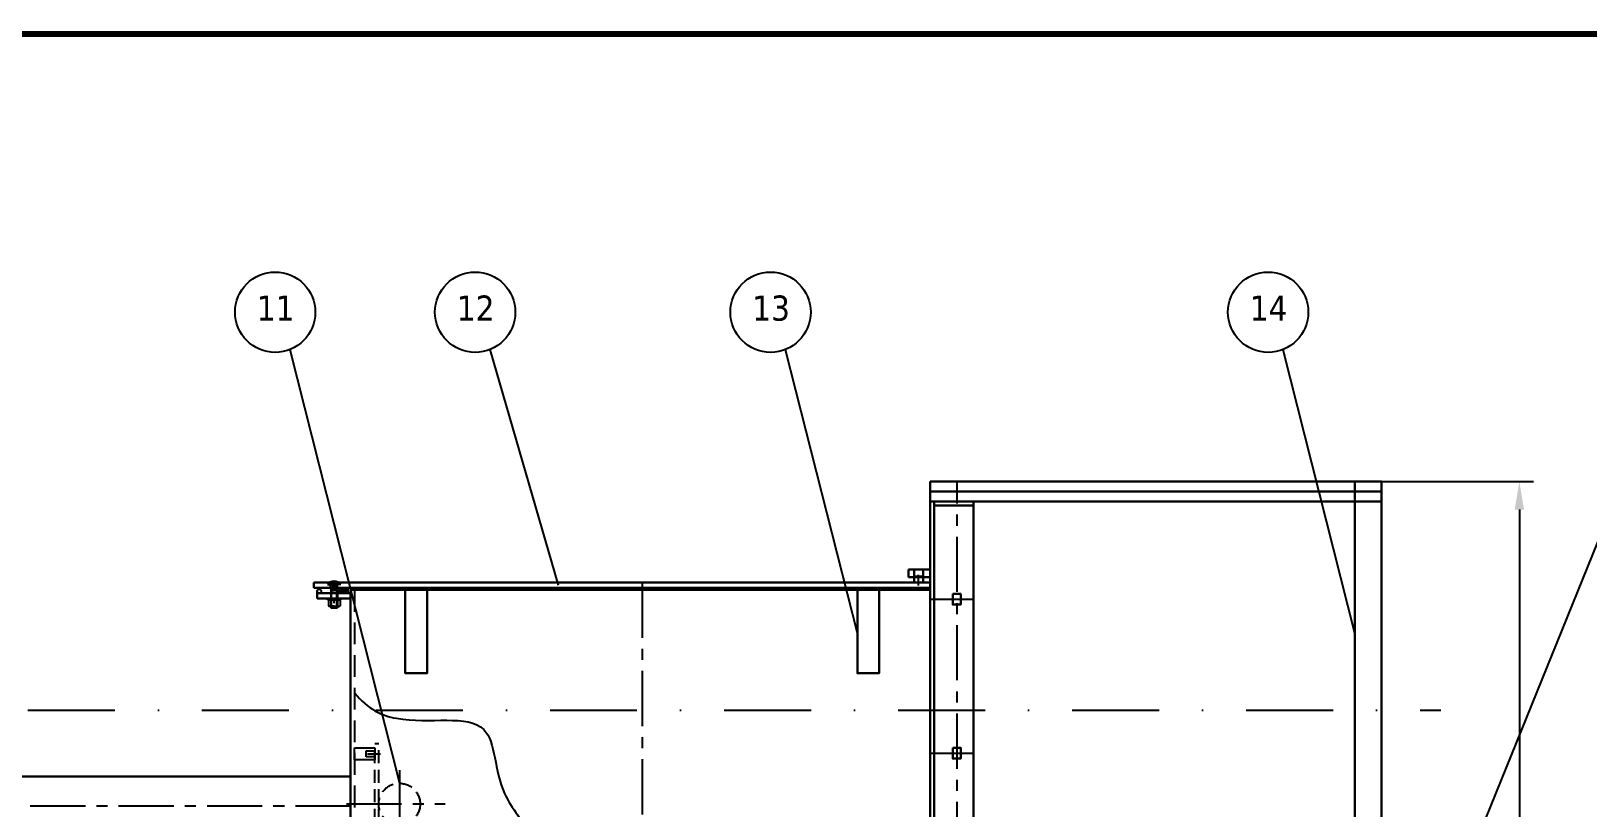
# Model space of a CAD drawing. Header units: millimetres. Extents: x 198356 to 209798, y -190593 to -183267.
# Drawn here: x 202457 to 204784, y -184671 to -183509 of the extents above; entities that cross this region are included whole.
import ezdxf

# ---------------------------------------------------------------- set-up
doc = ezdxf.new("R2010")
doc.units = ezdxf.units.MM
doc.header["$LTSCALE"] = 13
for name, pattern in [('CENTERX2', [101.6, 63.5, -12.7, 12.7, -12.7]), ('DASHDOT', [1, 0.5, -0.25, 0, -0.25]), ('DASHED', [0.75, 0.5, -0.25])]:
    doc.linetypes.add(name, pattern=pattern)
for name, color, linetype in [('1', 4, 'Continuous'), ('1轮廓实线层', 7, 'Continuous'), ('2', 3, 'Continuous'), ('2细线层', 4, 'Continuous'), ('4虚线层', 6, 'DASHED'), ('5剖面线层', 2, 'Continuous'), ('7标注层', 4, 'Continuous'), ('粗实线', 4, 'Continuous'), ('细实线', 2, 'Continuous')]:
    doc.layers.add(name, color=color, linetype=linetype)
for name, color, linetype, lineweight in [('1粗实线', 4, 'Continuous', 50), ('2细实线', 3, 'Continuous', 20), ('标注、文本', 3, 'Continuous', 25), ('铁心', 3, 'Continuous', 0)]:
    doc.layers.add(name, color=color, linetype=linetype, lineweight=lineweight)
doc.styles.get("Standard").update_dxf_attribs({"font": 'gbenor.shx', "bigfont": 'gbcbig.shx'})
doc.styles.add('Tahoma_txtstyle_37.59_0_0', font='tahoma.ttf')
doc.dimstyles.new('英寸 1-10', dxfattribs={"dimscale": 14, "dimtxt": 3.5, "dimasz": 2, "dimexe": 1.5, "dimexo": 0.5, "dimgap": 0.5, "dimtad": 1, "dimtoh": 1, "dimdec": 1, "dimdsep": 46, "dimtxsty": 'Standard', "dimcen": 2.5, "dimclrd": 3, "dimclre": 3, "dimclrt": 3, "dimadec": 0, "dimazin": 2, "dimtfac": 1, "dimtdec": 1, "dimtmove": 0, "dimatfit": 2, "dimfxl": 1, "dimarcsym": 0})

# ---------------------------------------------------------------- blocks, each defined once
blk = doc.blocks.new('*U95')
at = {"layer": '1', "color": 1, "linetype": 'CENTERX2', "lineweight": -3, "ltscale": 0.1}
blk.add_line((-32.5, 0), (32.5, 0), dxfattribs=at)
at = {"layer": '粗实线', "lineweight": 30}
blk.add_lwpolyline([(1.5, 8), (13.5, 8), (13.5, -8), (1.5, -8)], close=True, dxfattribs=at)
blk = doc.blocks.new('*D101')
at = {"layer": '2细实线', "color": 3, "linetype": 'ByBlock', "lineweight": -2}
for p, q in [((204358.5, -184182.8), (204702.3, -184182.8)), ((204681.3, -184224.8), (204681.3, -185990.8)), ((204332.5, -186032.8), (204702.3, -186032.8))]:
    blk.add_line(p, q, dxfattribs=at)
at = {"layer": '2细实线', "color": 3, "linetype": 'ByBlock'}
for points in [[(204674.3, -184224.8), (204688.3, -184224.8), (204681.3, -184182.8)], [(204674.3, -185990.8), (204688.3, -185990.8), (204681.3, -186032.8)]]:
    blk.add_solid(points, dxfattribs=at)
at = {"layer": 'Defpoints', "color": 0, "linetype": 'ByBlock'}
for p in [(204351.5, -184182.8), (204325.5, -186032.8), (204681.3, -186032.8)]:
    blk.add_point(p, dxfattribs=at)
at = {"layer": '2细实线', "color": 3, "linetype": 'ByBlock', "insert": (204636.1, -185152.3), "char_height": 73.5, "attachment_point": 5, "rotation": 90}
blk.add_mtext('1850 [72.8]', dxfattribs=at)
blk = doc.blocks.new('A$C3F113F42')
at = {"layer": '1', "color": 1, "linetype": 'CENTERX2', "lineweight": -3, "ltscale": 0.1}
for p, q in [((84.7, 340.8), (84.7, 30.3)), ((5.5, 290), (153.3, 290)), ((5.5, 190), (153.3, 190)), ((0, 90), (155.7, 90))]:
    blk.add_line(p, q, dxfattribs=at)
at = {"layer": '4虚线层', "ltscale": 3}
for p, q in [((53.7, 380), (47.7, 380)), ((47.7, 0), (47.7, 380)), ((53.7, 0), (53.7, 380)), ((37, 365), (62.1, 365)), ((37, 15), (62.1, 15)), ((47.7, 0), (53.7, 0))]:
    blk.add_line(p, q, dxfattribs=at)
at = {"layer": '4虚线层', "ltscale": 5}
for points in [[(17.7, 373.9), (47.7, 373.9), (47.7, 356.1), (17.7, 356.1)], [(17.7, 373.9), (47.7, 373.9), (47.7, 356.1), (17.7, 356.1)], [(17.7, 23.9), (47.7, 23.9), (47.7, 6.1), (17.7, 6.1)], [(17.7, 23.9), (47.7, 23.9), (47.7, 6.1), (17.7, 6.1)]]:
    blk.add_lwpolyline(points, close=True, dxfattribs=at)
at = {"layer": '4虚线层', "ltscale": 3}
for points in [[(34.8, 369.3), (47.7, 369.3), (47.7, 360.7), (34.8, 360.7)], [(34.8, 369.3), (47.7, 369.3), (47.7, 360.7), (34.8, 360.7)], [(34.8, 19.3), (47.7, 19.3), (47.7, 10.7), (34.8, 10.7)], [(34.8, 19.3), (47.7, 19.3), (47.7, 10.7), (34.8, 10.7)]]:
    blk.add_lwpolyline(points, close=True, dxfattribs=at)
for centre in [(84.7, 290), (84.7, 190), (84.7, 90)]:
    blk.add_circle(centre, 31, dxfattribs=at)

msp = doc.modelspace()

# ---------------------------------------------------------------- hatches: boundary and pattern name
at = {"layer": '5剖面线层'}
msp.add_hatch(color=256, dxfattribs=at).paths.add_polyline_path([(202926.93, -184349.802, 1), (202926.93, -184341.802), (202919.159, -184341.802, 1), (202919.159, -184349.802)])

# ---------------------------------------------------------------- linework, layer by layer
at = {"layer": '1', "color": 1, "linetype": 'CENTERX2', "lineweight": -3, "ltscale": 0.1}
for p, q in [((203841.046, -185932.802), (203841.046, -184182.807)), ((203841.046, -185932.802), (203841.046, -184182.807)), ((203783.488, -184338.275), (203783.488, -184322.061)), ((203370.464, -184333.802), (203370.464, -185924.802)), ((202909.766, -184364.499), (202909.766, -184357.706)), ((202934.464, -184668.1), (202038.464, -184668.1))]:
    msp.add_line(p, q, dxfattribs=at)
at = {"layer": '1', "const_width": 8.634}
msp.add_lwpolyline([(198997.156, -190321.999), (208469.476, -190321.999), (208469.476, -183513.769), (198997.156, -183513.769), (198997.156, -190321.999)], dxfattribs=at)
at = {"layer": '1轮廓实线层'}
for p, q in [((202899.737, -184336.802), (202909.766, -184336.802)), ((202904.586, -184343.202), (202914.946, -184336.802)), ((202914.946, -184343.202), (202904.586, -184336.802)), ((202904.586, -184343.202), (202904.586, -184336.802)), ((202904.586, -184343.202), (202914.946, -184343.202)), ((202904.766, -184345.802), (202905.766, -184343.202)), ((202904.766, -184345.802), (202909.766, -184345.802)), ((202904.766, -184345.802), (202904.766, -184371.802)), ((202914.946, -184343.202), (202905.766, -184343.202)), ((202905.766, -184343.202), (202905.766, -184343.202)), ((202919.794, -184336.802), (202909.766, -184336.802)), ((202914.766, -184345.802), (202909.766, -184345.802)), ((202914.766, -184345.802), (202913.766, -184343.202)), ((202914.766, -184345.802), (202914.766, -184371.802)), ((202914.946, -184343.202), (202914.946, -184336.802)), ((202899.766, -184359.802), (202899.766, -184357.802)), ((202909.766, -184359.802), (202899.766, -184359.802)), ((202901.221, -184360.515), (202901.221, -184368.59)), ((202901.916, -184359.802), (202909.766, -184359.802)), ((202910.016, -184359.802), (202903.419, -184359.802)), ((202910.016, -184369.302), (202903.419, -184369.302)), ((202905.618, -184360.515), (202905.618, -184368.59)), ((202909.766, -184359.802), (202919.766, -184359.802)), ((202917.616, -184359.802), (202909.766, -184359.802)), ((202910.016, -184359.802), (202916.612, -184359.802)), ((202910.016, -184369.302), (202916.612, -184369.302)), ((202914.413, -184360.515), (202914.413, -184368.59)), ((202918.811, -184360.515), (202918.811, -184368.59)), ((202919.766, -184359.802), (202919.766, -184357.802)), ((202904.766, -184371.802), (202914.766, -184371.802))]:
    msp.add_line(p, q, dxfattribs=at)
for centre, radius, start, end in [((202909.695, -184344.192), 12.4, 89.672726, 143.421423), ((202909.635, -184344.594), 12.803, 37.488414, 89.417438), ((202903.419, -184363.551), 3.749, 54.090399, 125.909601), ((202903.419, -184365.553), 3.749, 234.090399, 305.909601), ((202910.016, -184373.729), 13.927, 71.593388, 108.406612), ((202910.016, -184355.375), 13.927, 251.593388, 288.406612), ((202916.612, -184363.551), 3.749, 54.090399, 125.909601), ((202916.612, -184365.553), 3.749, 234.090399, 305.909601)]:
    msp.add_arc(centre, radius, start, end, dxfattribs=at)
at = {"layer": '2', "linetype": 'DASHDOT', "ltscale": 20}
msp.add_line((199330.99, -184524.741), (204563.927, -184524.741), dxfattribs=at)
at = {"layer": '2细线层'}
for p, q in [((202905.766, -184371.802), (202905.766, -184343.202)), ((202913.766, -184371.802), (202913.766, -184343.202))]:
    msp.add_line(p, q, dxfattribs=at)
at = {"layer": '4虚线层', "ltscale": 5}
msp.add_line((202940.464, -184344.802), (202940.464, -185468.181), dxfattribs=at)
at = {"layer": '4虚线层'}
for p, q in [((202904.516, -184359.802), (202904.516, -184357.802)), ((202915.016, -184359.802), (202915.016, -184357.802))]:
    msp.add_line(p, q, dxfattribs=at)
at = {"layer": '4虚线层', "ltscale": 3}
msp.add_circle((202887.464, -184346.802), 3, dxfattribs=at)
at = {"layer": '7标注层', "color": 3, "linetype": 'ByBlock'}
for centre in [(202821.681, -183929.621), (203120.58, -183929.621), (203562.179, -183929.621), (204305.819, -183929.621)]:
    msp.add_circle(centre, 60, dxfattribs=at)
at = {"layer": '标注、文本', "ltscale": 16.7707}
for p, q in [((202843.671, -183985.446), (203007.464, -184633.808)), ((203142.57, -183985.446), (203244.432, -184337.691)), ((203584.169, -183985.446), (203691.825, -184410.914)), ((204327.809, -183985.446), (204435.464, -184410.914)), ((204915.283, -183983.661), (204512.558, -184977.081))]:
    msp.add_line(p, q, dxfattribs=at)
at = {"layer": '标注、文本', "color": 4, "lineweight": 30}
for p, q in [((203800.464, -184182.807), (203800.464, -185932.802)), ((204475.464, -184182.807), (204475.464, -185932.802)), ((204475.464, -184182.807), (204475.464, -186032.802)), ((204475.464, -184182.807), (204475.464, -186032.802)), ((202934.464, -184344.802), (203800.464, -184344.802)), ((203800.464, -184344.802), (202980.464, -184344.802))]:
    msp.add_line(p, q, dxfattribs=at)
at = {"layer": '标注、文本'}
msp.add_open_spline([(202940.464, -184498.512), (202960.323, -184523.719), (203027.294, -184552.956), (203155.4, -184517.287), (203146.963, -184643.706), (203221.3, -184718.523), (203169.563, -184820.488), (203223.026, -184941.752), (203116.779, -184985.279), (203086.307, -185076.268), (203006.206, -185107.507), (202955.447, -185118.823), (202940.464, -185121.775)], degree=3, knots=[46.48517865, 46.48517865, 46.48517865, 46.48517865, 107.31807986, 245.10158159, 352.81914888, 424.8157063, 530.90714739, 653.28050704, 736.317903, 816.57469105, 925.45458444, 971.43300698, 971.43300698, 971.43300698, 971.43300698], dxfattribs=at)
at = {"layer": '粗实线', "lineweight": 30}
for p, q in [((203800.464, -184182.807), (204475.464, -184182.807)), ((203800.464, -184212.807), (203800.464, -184182.807)), ((203800.464, -184182.807), (204475.464, -184182.807)), ((204435.464, -185932.802), (204435.464, -184182.807)), ((203800.464, -184197.807), (204475.464, -184197.807)), ((203800.464, -184197.807), (204475.464, -184197.807)), ((203800.464, -184212.807), (203865.464, -184212.807)), ((203800.464, -184212.807), (204475.464, -184212.807)), ((203806.464, -184212.807), (203806.464, -185932.802)), ((203806.464, -184218.807), (203865.464, -184218.807)), ((203865.464, -185932.802), (203865.464, -184212.807)), ((203768.379, -184314.224), (203768.379, -184325.502)), ((203768.379, -184314.224), (203799.678, -184314.224)), ((203777.008, -184324.761), (203777.008, -184314.224)), ((203789.968, -184324.761), (203789.968, -184314.224)), ((202879.464, -184341.802), (202879.464, -184333.802)), ((203800.464, -184333.802), (202879.464, -184333.802)), ((203800.464, -184341.802), (202879.464, -184341.802)), ((202934.464, -185468.181), (202934.464, -184344.802)), ((203768.379, -184325.502), (203799.678, -184325.502)), ((203777.008, -184324.761), (203789.968, -184324.761)), ((203777.008, -184325.502), (203777.008, -184333.802)), ((203789.968, -184325.502), (203789.968, -184333.802)), ((202884.464, -184357.802), (202884.464, -184346.802)), ((202934.464, -184349.802), (202884.464, -184349.802)), ((202884.464, -184357.802), (202934.464, -184357.802)), ((202934.464, -184349.802), (202934.464, -184357.802)), ((202038.464, -184623.6), (202934.464, -184623.6))]:
    msp.add_line(p, q, dxfattribs=at)
at = {"layer": '粗实线'}
msp.add_line((202904.766, -184371.802), (202904.766, -184371.802), dxfattribs=at)
at = {"layer": '粗实线', "lineweight": 30}
for points in [[(203048.84, -184344.802), (203016.241, -184344.802), (203016.241, -184469.249), (203048.84, -184469.249)], [(203691.825, -184344.802), (203724.424, -184344.802), (203724.424, -184469.249), (203691.825, -184469.249)], [(203691.825, -184344.802), (203724.424, -184344.802), (203724.424, -184469.249), (203691.825, -184469.249)]]:
    msp.add_lwpolyline(points, close=True, dxfattribs=at)
msp.add_lwpolyline([(202934.464, -184709.6), (202934.464, -184620.6)], dxfattribs=at)
at = {"layer": '细实线'}
msp.add_arc((202926.93, -184345.802), 4, 270, 90, dxfattribs=at)

# ---------------------------------------------------------------- block references
at = {"layer": '1粗实线', "color": 0, "linetype": 'ByBlock', "lineweight": -2}
for p in [(203832.964, -184358.807), (203832.964, -184588.807)]:
    msp.add_blockref('*U95', p, dxfattribs=at)
at = {"layer": '标注、文本'}
msp.add_blockref('A$C3F113F42', (202922.716, -184954.808), dxfattribs=at)

# ---------------------------------------------------------------- texts
at = {"layer": '铁心', "style": 'Tahoma_txtstyle_37.59_0_0'}
for s, p in [('12', (203093.087, -183942.283)), ('13', (203534.686, -183942.283)), ('11', (202794.188, -183942.283)), ('14', (204278.325, -183942.283))]:
    msp.add_text(s, height=37.5893, dxfattribs=at).set_placement(p)

# ---------------------------------------------------------------- dimensions: what is measured, and where the dimension line sits
at = {"layer": '2细实线', "linetype": 'ByBlock'}
dim = msp.add_linear_dim(base=(204681.343, -186032.802), p1=(204351.472, -184182.807), p2=(204325.464, -186032.802), angle=90, dimstyle='英寸 1-10', override={"dimtxt": 5.25, "dimasz": 3}, dxfattribs=at)
dim.commit()
dim.dimension.update_dxf_attribs({"geometry": '*D101', "text_midpoint": (204681.343, -185152.306), "dimtype": 160})

doc.saveas('drawing.dxf')
